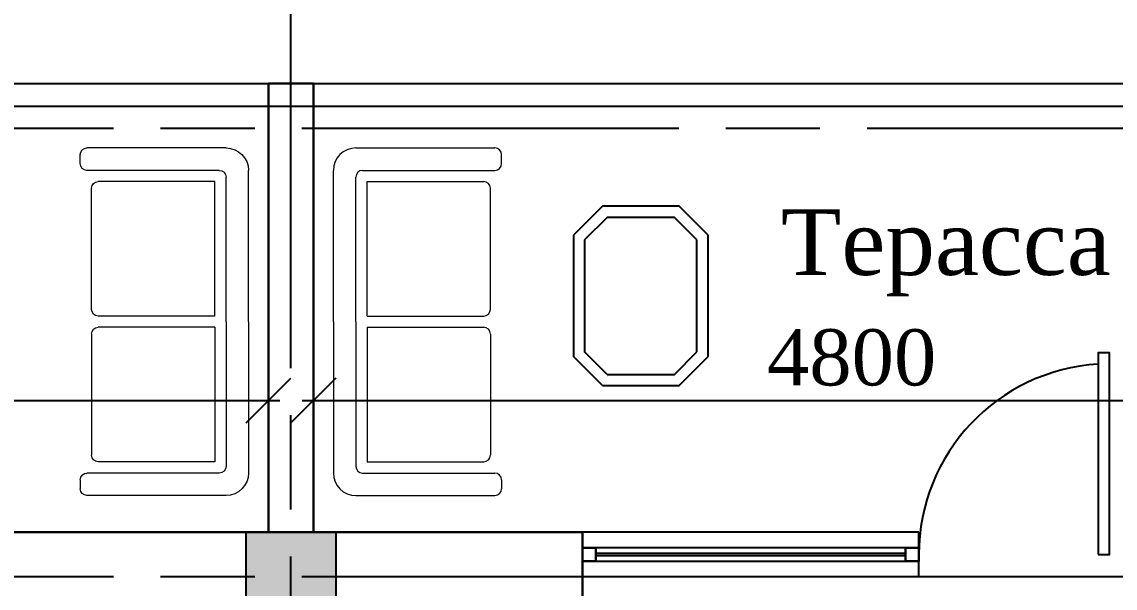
# Model space of a CAD drawing. Header units: inches. Extents: x 2870606 to 3671143, y -733551 to -473558.
# Drawn here: x 3267642 to 3272517, y -500473 to -497948 of the extents above; entities that cross this region are included whole.
import ezdxf

# ---------------------------------------------------------------- set-up
doc = ezdxf.new("R2010")
doc.units = ezdxf.units.IN
doc.header["$MEASUREMENT"] = 0
doc.linetypes.add('ACAD_ISO08W100', pattern=[36, 24, -3, 6, -3])
for name, color, linetype in [('100_FURNITURE', 25, 'Continuous'), ('A_Windows', 160, 'Continuous'), ('МЕБЕЛИРОВКА', 7, 'Continuous'), ('ШРИФТ', 7, 'Continuous')]:
    doc.layers.add(name, color=color, linetype=linetype)
doc.styles.add('GENERATED_STYLE_1', font='times.ttf')
doc.styles.add('J~stule', font='dutch.ttf')
doc.linetypes.add('FENCELINE1', pattern='A,0.25,-0.1,[133,ltypeshp.shx,S=0.1,R=0,X=-0.1,Y=0],-0.1,1', length=1.45)
doc.dimstyles.new('J~style', dxfattribs={"dimscale": 100, "dimtxt": 2.5, "dimasz": 2, "dimexe": 0.55, "dimexo": 0.725, "dimtad": 1, "dimdec": 0, "dimdsep": 46, "dimtxsty": 'J~stule', "dimblk": 'OBLIQUE', "dimcen": 2, "dimdle": 0.5, "dimadec": 0, "dimazin": 0, "dimtfac": 1, "dimtdec": 0, "dimtmove": 0, "dimatfit": 3, "dimfxl": 1, "dimarcsym": 0})

# ---------------------------------------------------------------- blocks, each defined once
blk = doc.blocks.new('RIK6IR')
at = {"layer": '100_FURNITURE'}
for p, q in [((2806978, 163564.3), (2806848.7, 163435.1)), ((2807519.4, 163564.3), (2806978, 163564.3)), ((2807648.7, 163435.1), (2807519.4, 163564.3)), ((2806998.7, 163514.3), (2806898.7, 163414.3)), ((2807498.7, 163514.3), (2806998.7, 163514.3)), ((2807598.7, 163414.3), (2807498.7, 163514.3)), ((2806848.7, 163435.1), (2806848.7, 163093.6)), ((2806898.7, 163414.3), (2806898.7, 163114.3)), ((2807598.7, 163114.3), (2807598.7, 163414.3)), ((2807648.7, 163093.6), (2807648.7, 163435.1)), ((2806898.7, 163114.3), (2806998.7, 163014.3)), ((2807598.7, 163114.3), (2807498.7, 163014.3)), ((2806848.7, 163093.6), (2806978, 162964.3)), ((2807648.7, 163093.6), (2807519.4, 162964.3)), ((2806998.7, 163014.3), (2807498.7, 163014.3)), ((2806978, 162964.3), (2807519.4, 162964.3))]:
    blk.add_line(p, q, dxfattribs=at)
blk = doc.blocks.new('fgdffqadsdf')
at = {"layer": 'МЕБЕЛИРОВКА', "lineweight": 13}
for p, q in [((2592974.2, -502618.4), (2593594.2, -502618.4)), ((2593624.2, -502688.4), (2593624.2, -502648.4)), ((2592874.2, -503393.4), (2592874.2, -502718.4)), ((2593004.2, -502718.4), (2593594.2, -502718.4)), ((2592974.2, -503393.4), (2592974.2, -502748.4)), ((2593024.2, -503368.4), (2593024.2, -502768.4)), ((2593024.2, -502768.4), (2593544.2, -502768.4)), ((2593574.2, -503338.4), (2593574.2, -502798.4)), ((2593024.2, -503368.4), (2593544.2, -503368.4)), ((2592874.2, -503393.4), (2592874.2, -504068.4)), ((2592974.2, -503393.4), (2592974.2, -504038.4)), ((2593024.2, -503418.4), (2593544.2, -503418.4)), ((2593024.2, -503418.4), (2593024.2, -504018.4)), ((2593574.2, -503448.4), (2593574.2, -503988.4)), ((2593024.2, -504018.4), (2593544.2, -504018.4)), ((2593004.2, -504068.4), (2593594.2, -504068.4)), ((2593624.2, -504098.4), (2593624.2, -504138.4)), ((2592974.2, -504168.4), (2593594.2, -504168.4))]:
    blk.add_line(p, q, dxfattribs=at)
for centre, radius, start, end in [((2592974.2, -502718.4), 100, 90, 180), ((2593594.2, -502648.4), 30, 0, 90), ((2593594.2, -502688.4), 30, 270, 0), ((2593004.2, -502748.4), 30, 90, 180), ((2593544.2, -502798.4), 30, 0, 90), ((2593544.2, -503338.4), 30, 270, 0), ((2593544.2, -503448.4), 30, 0, 90), ((2593544.2, -503988.4), 30, 270, 0), ((2593004.2, -504038.4), 30, 180, 270), ((2592974.2, -504068.4), 100, 180, 270), ((2593594.2, -504098.4), 30, 0, 90), ((2593594.2, -504138.4), 30, 270, 0)]:
    blk.add_arc(centre, radius, start, end, dxfattribs=at)
blk = doc.blocks.new('_Oblique')
at = {"color": 0, "linetype": 'ByBlock', "lineweight": -2}
blk.add_line((-0.5, -0.5), (0.5, 0.5), dxfattribs=at)
blk = doc.blocks.new('*D433')
at = {"color": 0, "lineweight": -2, "transparency": 16777216}
for p, q in [((3264042.2, -499071), (3264042.2, -499691.2)), ((3268742.2, -499071), (3268742.2, -499691.2)), ((3263992.2, -499636.2), (3268792.2, -499636.2))]:
    blk.add_line(p, q, dxfattribs=at)
at = {"layer": 'Defpoints', "color": 0, "lineweight": 35, "transparency": 16777216}
for p in [(3264042.2, -498998.5), (3268742.2, -498998.5), (3268742.2, -499636.2)]:
    blk.add_point(p, dxfattribs=at)
at = {"color": 0, "lineweight": -2, "transparency": 16777216, "xscale": 200, "yscale": 200, "zscale": 200, "rotation": 180}
blk.add_blockref('_Oblique', (3264042.2, -499636.2), dxfattribs=at)
at = {"color": 0, "lineweight": -2, "transparency": 16777216, "xscale": 200, "yscale": 200, "zscale": 200}
blk.add_blockref('_Oblique', (3268742.2, -499636.2), dxfattribs=at)
at = {"color": 0, "transparency": 16777216, "insert": (3266392.2, -499446.2), "char_height": 250, "attachment_point": 5, "style": 'J~stule'}
blk.add_mtext('4700', dxfattribs=at)
blk = doc.blocks.new('*D434')
at = {"color": 0, "lineweight": -2, "transparency": 16777216}
for p, q in [((3268942.2, -499213.7), (3268942.2, -499691.2)), ((3273742.2, -499213.7), (3273742.2, -499691.2)), ((3268892.2, -499636.2), (3273792.2, -499636.2))]:
    blk.add_line(p, q, dxfattribs=at)
at = {"layer": 'Defpoints', "color": 0, "lineweight": 35, "transparency": 16777216}
for p in [(3268942.2, -499141.2), (3273742.2, -499141.2), (3273742.2, -499636.2)]:
    blk.add_point(p, dxfattribs=at)
at = {"color": 0, "lineweight": -2, "transparency": 16777216, "xscale": 200, "yscale": 200, "zscale": 200, "rotation": 180}
blk.add_blockref('_Oblique', (3268942.2, -499636.2), dxfattribs=at)
at = {"color": 0, "lineweight": -2, "transparency": 16777216, "xscale": 200, "yscale": 200, "zscale": 200}
blk.add_blockref('_Oblique', (3273742.2, -499636.2), dxfattribs=at)
at = {"color": 0, "transparency": 16777216, "insert": (3271342.2, -499446), "char_height": 250, "attachment_point": 5, "style": 'J~stule'}
blk.add_mtext('4800', dxfattribs=at)
blk = doc.blocks.new('*U65')
at = {"color": 7, "lineweight": 30}
for points in [[(0, 60), (60, 60), (60, 0), (0, 0)], [(1500, 60), (1440, 60), (1440, 0), (1500, 0)]]:
    blk.add_lwpolyline(points, close=True, dxfattribs=at)
at = {"color": 4, "lineweight": 25}
for points in [[(60, 60), (1440, 60), (1440, 0), (60, 0)], [(60, 35), (1440, 35), (1440, 25), (60, 25)]]:
    blk.add_lwpolyline(points, close=True, dxfattribs=at)

msp = doc.modelspace()

# ---------------------------------------------------------------- hatches: boundary and pattern name
h = msp.add_hatch(color=256)
h.dxf.hatch_style = 1
h.paths.add_polyline_path([(3269042.2, -500223.13), (3269042.2, -500623.13), (3268642.2, -500623.13), (3268642.2, -500223.13)])

# ---------------------------------------------------------------- linework, layer by layer
at = {"color": 252, "linetype": 'ACAD_ISO08W100', "ltscale": 70}
for p, q in [((3268842.2, -524692.02), (3268842.2, -496403.85)), ((3290731.11, -498423.13), (3224837.42, -498423.13)), ((3290731.11, -500423.13), (3224837.42, -500423.13))]:
    msp.add_line(p, q, dxfattribs=at)
for p, q in [((3264042.2, -498223.13), (3278642.2, -498223.13)), ((3271642.2, -500223.13), (3270142.2, -500223.13)), ((3271642.2, -500423.13), (3271642.2, -500223.13)), ((3271642.2, -500423.13), (3270142.2, -500423.13))]:
    msp.add_line(p, q)
at = {"linetype": 'FENCELINE1', "ltscale": 200}
msp.add_line((3264042.2, -498323.13), (3278642.2, -498323.13), dxfattribs=at)
at = {"lineweight": 30}
for p in [(3267542.2, -500223.13), (3270142.2, -500623.13)]:
    msp.add_line(p, (3270142.2, -500223.13), dxfattribs=at)
msp.add_lwpolyline([(3268742.2, -500223.13), (3268942.2, -500223.13), (3268942.2, -498223.13), (3268742.2, -498223.13)], close=True, dxfattribs=at)
for points in [[(3272442.2, -500323.13), (3272492.2, -500323.13), (3272492.2, -499423.13), (3272442.2, -499423.13)], [(3268642.2, -500623.13), (3268642.2, -500223.13), (3269042.2, -500223.13), (3269042.2, -500623.13)]]:
    msp.add_lwpolyline(points, close=True)
msp.add_arc((3272492.2, -500323.13), 850, 93.37229, 180)

# ---------------------------------------------------------------- block references
at = {"color": 1, "lineweight": 35, "xscale": -1}
msp.add_blockref('fgdffqadsdf', (5861526.97, 4108.37), dxfattribs=at)
at = {"color": 1, "lineweight": 35}
msp.add_blockref('fgdffqadsdf', (676157.43, 4108.37), dxfattribs=at)
at = {"color": 1, "rotation": 269.9999999999999}
msp.add_blockref('RIK6IR', (3107137.54, 2308078.71, 58.88), dxfattribs=at)
at = {"layer": 'A_Windows', "color": 5, "lineweight": 30, "xscale": -1, "rotation": 359.9999846070635}
msp.add_blockref('*U65', (3271642.2, -500353.13), dxfattribs=at)

# ---------------------------------------------------------------- texts
at = {"layer": 'ШРИФТ', "style": 'GENERATED_STYLE_1'}
msp.add_text('Терасса', height=292.5, dxfattribs=at).set_placement((3271026.82, -499076.46))

# ---------------------------------------------------------------- dimensions: what is measured, and where the dimension line sits
for base, p1, p2, picture, middle in [((3268742.2, -499636.17), (3264042.2, -498998.48), (3268742.2, -498998.48), '*D433', (3266392.2, -499446.16)), ((3273742.2, -499636.17), (3268942.2, -499141.24), (3273742.2, -499141.24), '*D434', (3271342.2, -499445.99))]:
    dim = msp.add_linear_dim(base=base, p1=p1, p2=p2, dimstyle='J~style', override={"dimdec": 1, "dimtdec": 1})
    dim.commit()
    dim.dimension.update_dxf_attribs({"geometry": picture, "text_midpoint": middle})

doc.saveas('drawing.dxf')
